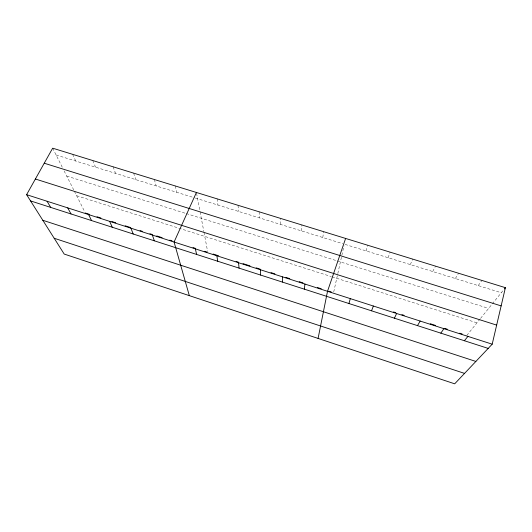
<?xml version="1.0" encoding="UTF-8"?>
<svg xmlns="http://www.w3.org/2000/svg" width="532" height="532" viewBox="0 0 532 532"><rect width="100%" height="100%" fill="white"/><g stroke="black" fill="none" stroke-linecap="round" stroke-linejoin="round"><path stroke-width="0.4" stroke-dasharray="2.66 2" d="M280.264 224.338L280.437 218.359M301.418 230.888L301.95 224.989M322.778 237.498L323.675 231.679M333.73 291.915L337.64 274.326M337.82 273.521L344.005 245.691M366.116 250.911L367.772 245.265M388.101 257.714L390.142 252.161M410.298 264.584L412.732 259.117M432.716 271.52L435.555 266.153M455.352 278.522L458.604 273.248M478.215 285.598L481.886 280.424M466.783 335.459L480.07 319.014M480.582 318.375L503.352 290.206M56.086 154.965L194.526 197.811M195.297 198.044L342.801 243.696M345.122 244.414L501.297 292.746M66.726 176.065L185.515 213.325M186.306 213.571L336.477 260.673M337.261 260.919L488.642 308.407M76.635 195.71L331.343 276.593M332.114 276.84L476.971 322.844M52.668 148.182L62.284 167.254M64.133 170.925L74.034 190.549M74.4 191.287L85.014 212.321M72.618 154.327L75.737 161.05M92.761 160.531L95.574 167.188M113.09 166.802L115.597 173.385M133.618 173.126L135.806 179.636M154.346 179.51L156.209 185.954M175.274 185.961L176.81 192.325M196.554 193.256L199.959 211.151M200.112 211.942L203.849 231.586M204.002 232.384L207.646 251.55M217.116 198.848L217.98 205.066M238.023 205.292L238.549 211.43M259.131 211.796L259.303 217.854"/><path stroke-width="0.8" d="M282.366 282.073L282.578 276.873M304.331 289.155L304.936 284.048M318.083 338.425L327.513 291.303L345.614 238.442M492.2 344.184L505.4 287.672L52.668 148.182L26.6 194.672L64.192 254.057L454.687 383.818L492.2 344.184L26.6 194.672M348.919 303.526L350.322 298.625M371.549 310.814L373.364 306.026M196.408 192.471L174.084 242.033L189.332 295.639M394.412 318.183L396.646 313.501M417.5 325.624L420.16 321.049M440.822 333.145L443.927 328.683M504.376 288.936L505.4 287.672M464.389 340.739L467.934 336.39M44.242 163.211L501.144 305.893M35.378 179.011L496.655 325.105M85.366 213.026L89.243 214.27M97.004 216.763L100.88 218.007M111.82 221.518L115.73 222.775M125.16 225.801L130.679 227.57M140.022 230.575L142.303 231.307M149.911 233.748L152.192 234.479M156.767 235.949L162.134 237.671M169.801 240.132L172.102 240.87M192.99 247.573L195.324 248.324M204.674 251.323L207.015 252.075M213.133 254.037L218.466 255.752M236.088 261.405L238.389 262.15M243.004 263.626L249.974 265.867M256.171 267.855L260.048 269.099M270.974 272.61L274.878 273.86M285.87 277.391L289.807 278.655M299.177 281.661L302.981 282.878M317.451 287.526L321.288 288.756M328.956 291.217L331.256 291.955M393.507 311.938L395.795 312.676M401.879 314.625L404.167 315.363M430.242 323.729L435.661 325.471M444.945 328.45L447.266 329.195M459.754 333.205L462.095 333.956M30.55 200.91L488.196 348.413M42.806 220.275L475.867 361.434M54.184 238.25L464.549 373.398M47.055 201.242L50.686 207.4M67.704 207.872L71.022 213.957M88.565 214.569L91.551 220.574M109.625 221.332L112.279 227.25M130.899 228.162L133.213 234M152.385 235.064L154.346 240.81M195.357 248.863L196.621 254.436M216.843 255.759L217.741 261.245M238.536 262.728L239.074 268.121M260.447 269.764L260.613 275.064"/></g></svg>
